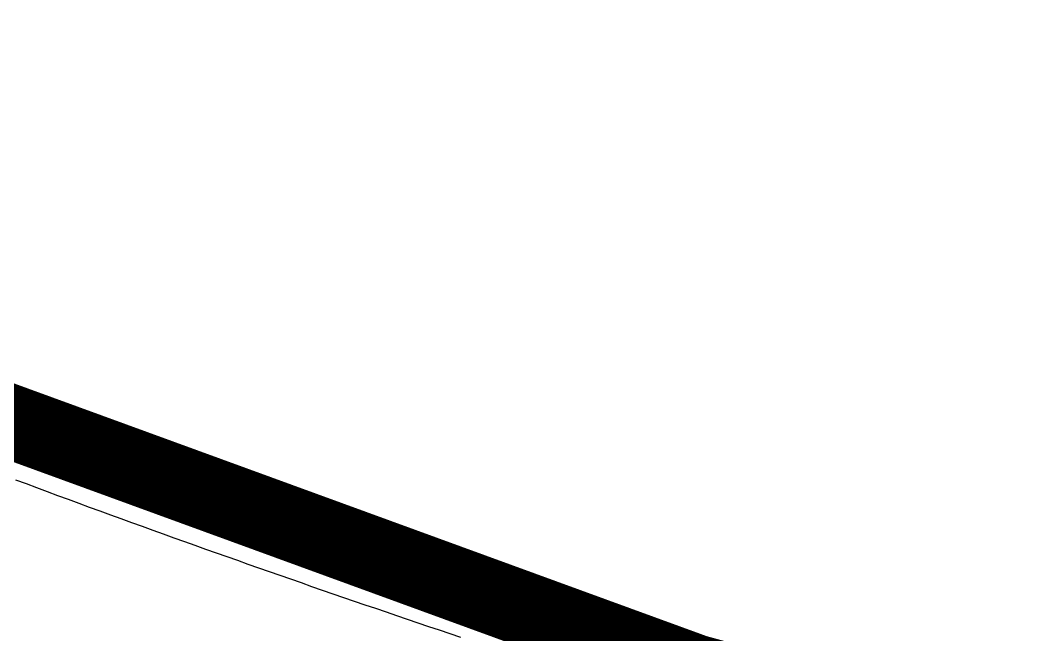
# Model space of a CAD drawing. Header units: millimetres. Extents: x 50357 to 985146, y 723188 to 1803594.
# Drawn here: x 832209.26 to 832216.04, y 818167.08 to 818171.23 of the extents above; entities that cross this region are included whole.
import ezdxf

# ---------------------------------------------------------------- set-up
doc = ezdxf.new("R2010")
doc.units = ezdxf.units.MM
doc.header["$LTSCALE"] = 3
doc.header["$MEASUREMENT"] = 0
for name, pattern in [('DIVIDE', [1.25, 0.5, -0.25, 0, -0.25, 0, -0.25]), ('PHANTOM2', [1.25, 0.625, -0.125, 0.125, -0.125, 0.125, -0.125]), ('x-boundary$0$DGN Style 4', [76.563414, 38.257796, -19.128898, 0.047822, -19.128898])]:
    doc.linetypes.add(name, pattern=pattern)
for name, color, linetype in [('00-TITLEBOX', 7, 'Continuous'), ('LWK-STEPS', 8, 'Continuous'), ('UAJ-00XREF', 7, 'Continuous')]:
    doc.layers.add(name, color=color, linetype=linetype)
doc.layers.add('LWK-GA_PLANTERWALL', color=8, linetype='Continuous', lineweight=30)
doc.layers.add('x-boundary$0$AR-SIMS_BL_', color=7, linetype='x-boundary$0$DGN Style 4', true_color=0xff0505)

# ---------------------------------------------------------------- blocks, each defined once
blk = doc.blocks.new('3A35X-MAGP-P-LD-00-0')
at = {"layer": 'LWK-GA_PLANTERWALL'}
blk.add_polyline3d([(834524632.4, 818167059.8, 0), (834524560.5, 818167083.8, 0), (834524488.6, 818167107.9, 0), (834524416.6, 818167132.2, 0), (834524345.1, 818167156.4, 0), (834524273.3, 818167180.5, 0), (834524201.4, 818167205, 0), (834524129.7, 818167229.3, 0), (834524058, 818167253.8, 0), (834523986.3, 818167278.3, 0), (834523914.6, 818167302.8, 0), (834523843, 818167327.4, 0), (834523771.2, 818167352.1, 0), (834523699.6, 818167376.9, 0), (834523628.2, 818167401.6, 0), (834523556.6, 818167426.5, 0), (834523485, 818167451.4, 0), (834523413.3, 818167476.4, 0), (834523341.8, 818167501.5, 0), (834523270.5, 818167526.5, 0), (834523198.9, 818167551.7, 0), (834523127.5, 818167576.9, 0), (834523056.1, 818167602.1, 0), (834522984.6, 818167627.5, 0), (834522913.4, 818167652.8, 0), (834522841.8, 818167678.3, 0), (834522770.5, 818167703.8, 0), (834522699.2, 818167729.3, 0), (834522627.8, 818167755, 0), (834522556.7, 818167780.6, 0), (834522485.4, 818167806.3, 0), (834522414, 818167832.2, 0), (834522342.8, 818167858, 0), (834522271.7, 818167883.9, 0), (834522200.3, 818167910, 0), (834522129.1, 818167936, 0), (834522058.2, 818167962, 0), (834521987.1, 818167988.1, 0), (834521915.8, 818168014.4, 0), (834521844.6, 818168040.7, 0), (834521773.8, 818168067, 0), (834521702.8, 818168093.3, 0), (834521631.7, 818168119.8, 0)], dxfattribs=at)
at = {"layer": 'LWK-STEPS', "ltscale": 0.5, "elevation": 0}
blk.add_lwpolyline([(834525588.4, 818167061.5), (834525516.5, 818167084.7), (834525444.7, 818167108.1), (834525372.9, 818167131.4), (834525301.1, 818167154.8), (834525229.3, 818167178.3), (834525157.5, 818167201.9), (834525085.8, 818167225.5), (834525014.1, 818167249.1), (834524942.3, 818167272.9), (834524870.7, 818167296.6), (834524799, 818167320.5), (834524727.3, 818167344.4), (834524655.7, 818167368.3), (834524584.1, 818167392.3), (834524512.5, 818167416.4), (834524441, 818167440.6), (834524369.4, 818167464.7), (834524297.9, 818167489), (834524226.4, 818167513.3), (834524154.9, 818167537.7), (834524083.4, 818167562.1), (834524012, 818167586.6), (834523940.5, 818167611.1), (834523869.1, 818167635.7), (834523797.7, 818167660.4), (834523726.4, 818167685.1), (834523655, 818167709.9), (834523583.7, 818167734.7), (834523512.4, 818167759.6), (834523441.1, 818167784.6), (834523369.8, 818167809.6), (834523298.6, 818167834.6), (834523227.4, 818167859.8), (834523156.2, 818167884.9), (834523085, 818167910.2), (834523013.8, 818167935.5), (834522942.7, 818167960.8), (834522871.6, 818167986.3), (834522800.5, 818168011.7), (834522729.4, 818168037.3), (834522658.3, 818168062.9), (834522587.3, 818168088.5), (834522516.3, 818168114.2), (834522445.3, 818168140), (834522374.3, 818168165.8), (834522303.3, 818168191.7), (834522232.4, 818168217.7), (834522161.5, 818168243.7), (834522090.6, 818168269.7), (834522019.7, 818168295.8), (834521948.9, 818168322), (834521878.1, 818168348.3), (834521807.3, 818168374.5), (834521736.5, 818168400.9), (834521665.7, 818168427.3), (834521595, 818168453.8)], dxfattribs=at)

msp = doc.modelspace()

# ---------------------------------------------------------------- hatches: boundary and pattern name
h = msp.add_hatch()
h.set_pattern_fill('NET3', color=256, scale=18)
h.set_pattern_definition([(273.99891, (834525.5252, 818208.8837), (2.244522, 0.1569093), []), (333.99891, (834525.5252, 818208.8837), (0.9863736, 2.0222678), []), (33.99891, (834525.5252, 818208.8837), (-1.2581485, 1.8653585), [])])
edge = h.paths.add_edge_path()
edge.add_arc((832246.0451, 818268.9728), 117.4715, 237.761019, 253.81498)
edge.add_line((832213.3011, 818156.1571), (832213.1253, 818155.3418))
edge.add_line((832213.1253, 818155.3418), (832213.9663, 818155.2143))
edge.add_line((832213.9663, 818155.2143), (832211.5657, 818144.3196))
edge.add_line((832211.5657, 818144.3196), (832220.0467, 818142.4509))
edge.add_line((832220.0467, 818142.4509), (832227.8682, 818142.9709))
edge.add_line((832227.8682, 818142.9709), (832228.1955, 818143.4369))
edge.add_line((832228.1955, 818143.4369), (832228.9489, 818133.2615))
edge.add_line((832228.9489, 818133.2615), (832222.4697, 818132.7812))
edge.add_line((832222.4697, 818132.7812), (832222.8925, 818127.0768))
edge.add_line((832222.8925, 818127.0768), (832225.0417, 818127.2361))
edge.add_line((832225.0417, 818127.2361), (832225.1705, 818125.4987))
edge.add_line((832225.1705, 818125.4987), (832229.4999, 818125.8197))
edge.add_line((832229.4999, 818125.8197), (832230.9488, 818106.2519))
edge.add_line((832230.9488, 818106.2519), (832188, 818103.0685))
edge.add_line((832188, 818103.0685), (832186.0985, 818129.4005))
edge.add_line((832186.0985, 818129.4005), (832198.0579, 818130.2871))
edge.add_line((832198.0579, 818130.2871), (832197.5912, 818136.5839))
edge.add_line((832197.5912, 818136.5839), (832185.6378, 818135.6978))
edge.add_line((832185.6378, 818135.6978), (832185.2447, 818141.0009))
edge.add_line((832185.2447, 818141.0009), (832185.4958, 818141.0194))
edge.add_line((832185.4958, 818141.0194), (832183.3797, 818169.6118))

# ---------------------------------------------------------------- linework, layer by layer
at = {"linetype": 'PHANTOM2', "ltscale": 60, "const_width": 0.25}
msp.add_lwpolyline([(832197.2472, 817903.2275), (832181.244, 818132.2001), (832182.8149, 818132.3099), (832180.0368, 818172.006), (832178.3771, 818173.101), (832177.2692, 818188.9415), (832177.27, 818188.9421, -0.000019), (832177.2713, 818188.9412), (832180.4036, 818186.3755), (832185.342, 818181.813, 0.125108), (832233.9061, 818161.6929), (832258.1564, 818158.5084), (832293.5563, 818157.5669), (832293.5566, 818157.5666), (832293.5594, 818157.5668), (832317.7457, 818158.3824), (832320.6905, 818158.5888), (832324.4065, 818105.5105), (832330.3918, 818105.9295), (832333.8837, 818056.0516), (832327.8978, 818055.6325), (832330.9916, 818011.4407)], format="xyb", dxfattribs=at)
at = {"layer": 'x-boundary$0$AR-SIMS_BL_', "linetype": 'DIVIDE', "ltscale": 100, "const_width": 0.5, "flags": 128}
msp.add_lwpolyline([(832733.8677, 817983.187), (832239.8277, 817919.53), (832111.5897, 817870.527), (832102.8647, 817865.696), (832071.0667, 817838.339), (832060.9327, 817828.353), (832043.9047, 817806.204), (832031.5907, 817785.985), (832027.0217, 817778.228), (832022.2117, 817763.541), (832017.1137, 817754.386), (832010.1317, 817751.133), (831944.2867, 817748.878), (831920.5817, 817748.661), (831890.3287, 817748.836), (831857.3377, 817749.703), (831793.2247, 817749.39), (831782.7147, 817750.288), (831768.4667, 817753.147), (831767.5387, 817754.682), (831763.1397, 817754.941), (831756.0777, 817749.278), (831747.1057, 817748.673), (831732.0137, 817752.193), (831700.5497, 817774.957, -0.08687), (831642.5587, 817841.557), (831638.9727, 817849.526), (831637.5927, 817873.199), (831638.1037, 817999.932), (831638.7017, 818019.469), (831638.1897, 818024.558), (831638.1857, 818042.647), (831636.5817, 818071.095), (831637.9567, 818103.034, -0.094063), (831663.1482, 818171.0835, -0.090278), (831696.8787, 818209.372), (831697.3417, 818241.21, -0.01891), (831698.8777, 818271.75), (831927.6277, 818271.919), (832016.4187, 818399.497), (832054.1647, 818373.349), (832043.4187, 818358.183), (832033.6477, 818343.554), (832028.4887, 818336.18), (832018.7477, 818321.969), (832027.9817, 818315.216), (832024.2167, 818309.828), (832016.1397, 818297.509), (832009.6507, 818288.942, -0.175206), (832002.8297, 818286.336), (831993.9417, 818287.923, 0.232326), (831980.8217, 818283.101, 0.136232), (831973.5537, 818270.395), (831964.7687, 818250.389), (831958.5877, 818237.545), (831952.2467, 818226.052), (831940.2547, 818207.069), (831930.3427, 818191.422), (831917.6227, 818171.079), (831905.9867, 818151.816), (831901.8247, 818145.524), (831897.1537, 818137.723), (831863.4657, 818082.258), (831855.9057, 818069.588), (831847.0977, 818055.423, 0.210785), (831845.5377, 818024.07, 0.180305), (831862.8517, 818003.891, 0.172158), (831887.3727, 817999.157, 0.10219), (831901.0037, 818003.679), (831908.7767, 818008.735), (831924.1967, 818018.98), (831951.9687, 818037.348), (831984.6707, 818058.952), (831998.0117, 818067.872), (832040.1507, 818095.842, 0.082119), (832048.1607, 818101.886, -0.011134), (832057.6547, 818110.415), (832066.4007, 818118.816), (832071.2177, 818114.163), (832075.0527, 818117.774), (832082.3727, 818124.931), (832102.6847, 818144.448), (832110.8387, 818152.193), (832113.8157, 818152.175), (832115.9387, 818156.445, -0.685975), (832121.4247, 818155.332, -0.095987), (832121.3627, 818152.667), (832125.8727, 818169.874), (832147.2697, 818175.04, -0.242354), (832132.2207, 818128.772), (832182.8127, 818132.308), (832180.0367, 818172.006), (832186.3537, 818180.933, 0.103945), (832221.2897, 818164.791, 0.028149), (832248.1107, 818159.716), (832258.4757, 818156.56, 0.012181), (832267.7447, 818154.03, 0.011817), (832277.2727, 818153.626, 0.018959), (832315.2027, 818154.46), (832318.1327, 818155.389), (832322.1467, 818155.668), (832325.1767, 818155.154, 0.004979), (832335.1617, 818156.042), (832348.4387, 818157.365, -0.02316), (832380.4749, 818159.0629), (832536.2257, 818160.097), (832540.8247, 818160.197), (832544.8747, 818160.663), (832548.8037, 818161.751, 0.088944), (832555.8397, 818167.266, 0.091283), (832560.3477, 818174.674, 0.061858), (832561.6897, 818180.136), (832568.2817, 818180.535), (832592.3357, 818180.912, 0.077341), (832596.7813, 818172.2777, 0.267473), (832607.6208, 818167.4601, 0.036377), (832624.8358, 818170.543, 0.249423), (832636.9877, 818181.612), (832653.7147, 818181.874), (832779.4037, 818189.748), (832807.2827, 818191.557), (832809.3927, 818186.835, 0.073697), (832813.4987, 818181.809), (832894.8667, 818194.473), (832896.2917, 818185.317), (832909.6707, 818190.193), (832915.0797, 818191.158, 0.049054), (832944.2797, 818199.396), (833024.6097, 818204.417, -0.062186), (833024.1026, 818151.7194, 0.055712), (833022.9411, 818100.1676), (833023.5867, 818092.916), (833026.8787, 818073.766), (833029.8137, 818056.387), (833033.6357, 818019.358), (832953.8737, 818008.057), (832858.3697, 817999.878), (832809.5267, 817993.58), (832809.6067, 817992.704), (832779.5267, 817988.807), (832767.8847, 817987.084), (832759.4597, 817986.218), (832733.9507, 817982.99)], format="xyb", close=True, dxfattribs=at)

# ---------------------------------------------------------------- next in the draw order: block references
at = {"layer": 'UAJ-00XREF', "ltscale": 0.5, "xscale": 0.0009999999999999998, "yscale": 0.0009999999999999998, "zscale": 0.0009999999999999998, "rotation": 359.9752874263863}
msp.add_blockref('3A35X-MAGP-P-LD-00-0', (-2665.2105, 360.0263, -0.0001), dxfattribs=at)

# ---------------------------------------------------------------- next in the draw order: linework, layer by layer
at = {"layer": '00-TITLEBOX', "color": 96, "linetype": 'DIVIDE', "ltscale": 100, "const_width": 0.5}
msp.add_lwpolyline([(832183.3797, 818169.6118, 0.070163), (832213.3011, 818156.1571), (832213.1253, 818155.3418), (832227.2219, 818152.1892), (832227.8724, 818143.4138), (832228.1955, 818143.4369), (832228.9489, 818133.2615), (832222.4697, 818132.7812), (832222.8925, 818127.0768), (832225.0417, 818127.2361), (832225.1705, 818125.4987), (832229.4999, 818125.8197), (832230.9488, 818106.2519), (832188, 818103.0685), (832186.0985, 818129.4005), (832198.0579, 818130.2871), (832197.5912, 818136.5839), (832185.6378, 818135.6978), (832185.2447, 818141.0009), (832185.4958, 818141.0194), (832183.3797, 818169.6118)], format="xyb", dxfattribs=at)

doc.saveas('drawing.dxf')
